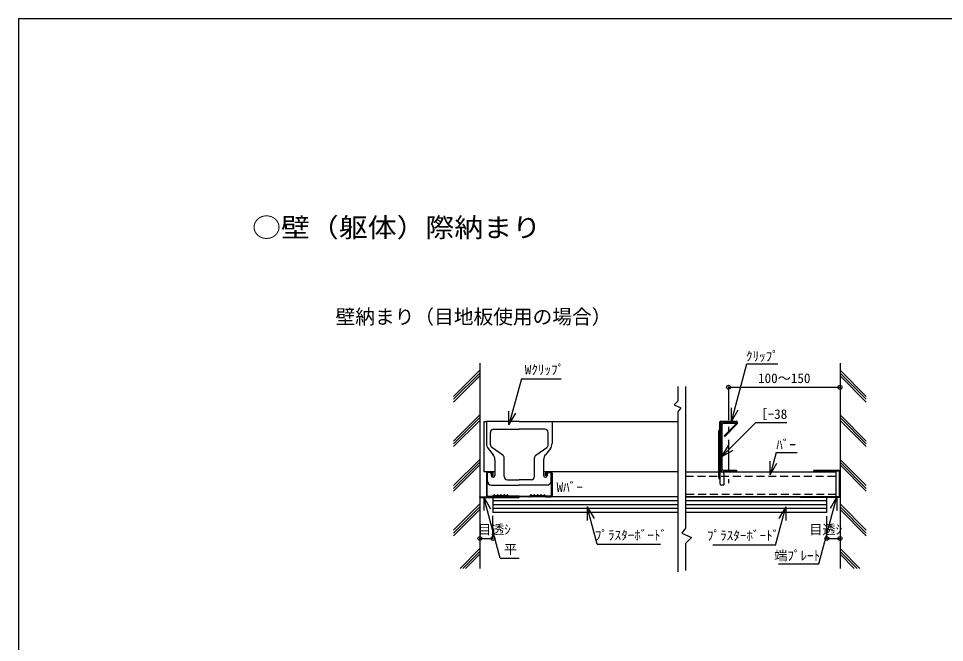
# Model space of a CAD drawing. Units: millimetres, scale not verified. Extents: x -688 to 687, y -487 to 475.
# Drawn here: x -688 to 17, y 0 to 475 of the extents above; entities that cross this region are included whole.
import ezdxf
from ezdxf.enums import TextEntityAlignment as Align

# ---------------------------------------------------------------- set-up
doc = ezdxf.new("R2010")
doc.units = ezdxf.units.MM
doc.header["$LTSCALE"] = 5
doc.header["$PDMODE"] = 32
doc.header["$PDSIZE"] = 3
for name, pattern in [('CHAIN1', [8, 5, -1, 1, -1]), ('DASHED1', [1.8, 1.2, -0.6]), ('DASHED2', [3, 2, -1])]:
    doc.linetypes.add(name, pattern=pattern)
for name, color, linetype in [('1-0_中心線', 4, 'CHAIN1'), ('1-1_中線', 7, 'Continuous'), ('1-2_太線１', 2, 'Continuous'), ('1-3_太線２', 3, 'Continuous'), ('1-4_細線', 6, 'Continuous'), ('1-5_寸法', 4, 'Continuous'), ('1-6_文字', 4, 'Continuous'), ('1-9_ハッチ', 4, 'Continuous'), ('1-A_中線', 7, 'Continuous'), ('F-3_太線２', 7, 'Continuous')]:
    doc.layers.add(name, color=color, linetype=linetype)
doc.styles.add('ＭＳ ゴシック', font='')
doc.styles.get('ＭＳ ゴシック').set_extended_font_data('MS Gothic')

msp = doc.modelspace()

# ---------------------------------------------------------------- linework, layer by layer
at = {"layer": '1-0_中心線'}
msp.add_line((-147.105, 194.541), (-147.105, 121.517), dxfattribs=at)
at = {"layer": '1-1_中線'}
for p, q in [((-333.465, 168.151), (-333.465, 130.151)), ((-331.465, 168.151), (-333.465, 168.151)), ((-185.729, 168.151), (-281.465, 168.151)), ((-324.965, 130.151), (-333.465, 130.151)), ((-185.729, 130.151), (-287.965, 130.151)), ((-179.808, 130.151), (-65.295, 130.151)), ((-65.295, 111.151), (-65.295, 130.151)), ((-179.808, 111.151), (-65.295, 111.151))]:
    msp.add_line(p, q, dxfattribs=at)
at = {"layer": '1-1_中線', "linetype": 'DASHED1'}
for p, q in [((-179.808, 126.865), (-65.295, 126.865)), ((-65.295, 112.843), (-179.808, 112.843))]:
    msp.add_line(p, q, dxfattribs=at)
at = {"layer": '1-2_太線１'}
for p, q in [((-153.105, 166.151), (-153.105, 132.151)), ((-151.905, 132.151), (-151.905, 166.151)), ((-151.105, 168.151), (-141.105, 168.151)), ((-141.105, 166.951), (-151.105, 166.951)), ((-141.105, 168.151), (-141.105, 166.951)), ((-331.422, 129.152), (-331.465, 112.152)), ((-330.965, 112.151), (-330.922, 129.151)), ((-327.421, 129.642), (-330.421, 129.65)), ((-327.42, 130.142), (-330.42, 130.15)), ((-326.927, 127.141), (-326.922, 129.141)), ((-326.927, 127.141), (-326.427, 127.14)), ((-326.427, 127.14), (-326.422, 129.14)), ((-286.502, 127.14), (-286.507, 129.14)), ((-286.002, 127.141), (-286.502, 127.14)), ((-286.002, 127.141), (-286.007, 129.141)), ((-285.51, 130.142), (-282.51, 130.15)), ((-285.508, 129.642), (-282.508, 129.65)), ((-281.965, 112.151), (-282.007, 129.151)), ((-281.507, 129.152), (-281.465, 112.152)), ((-151.105, 131.351), (-141.105, 131.351)), ((-141.105, 130.151), (-151.105, 130.151)), ((-141.105, 131.351), (-141.105, 130.151)), ((-330.465, 111.651), (-326.879, 111.651)), ((-326.879, 111.151), (-330.465, 111.151)), ((-326.525, 111.797), (-325.818, 112.504)), ((-325.465, 112.151), (-326.172, 111.443)), ((-315.465, 112.151), (-314.758, 111.443)), ((-315.111, 112.504), (-314.404, 111.797)), ((-306.465, 111.651), (-314.05, 111.651)), ((-314.05, 111.151), (-306.465, 111.151)), ((-306.465, 111.651), (-298.879, 111.651)), ((-298.879, 111.151), (-306.465, 111.151)), ((-297.818, 112.504), (-298.525, 111.797)), ((-297.465, 112.151), (-298.172, 111.443)), ((-287.465, 112.151), (-286.758, 111.443)), ((-286.404, 111.797), (-287.111, 112.504)), ((-282.465, 111.651), (-286.05, 111.651)), ((-286.05, 111.151), (-282.465, 111.151))]:
    msp.add_line(p, q, dxfattribs=at)
for centre, radius, start, end in [((-151.105, 166.151), 2, 90, 180), ((-151.105, 166.151), 2, 90, 168.56157), ((-151.105, 166.151), 0.8, 90, 180), ((-330.422, 129.15), 1, 89.85698, 179.85698), ((-330.422, 129.15), 0.5, 89.85698, 179.85698), ((-327.422, 129.142), 0.5, 359.85698, 89.85698), ((-327.422, 129.142), 1, 359.85698, 89.85698), ((-285.507, 129.142), 1, 90.14299, 180.14299), ((-285.507, 129.142), 0.5, 90.14299, 180.14299), ((-282.507, 129.15), 1, 0.14299, 90.14299), ((-282.507, 129.15), 0.5, 0.14299, 90.14299), ((-151.105, 132.151), 2, 180, 270), ((-151.105, 132.151), 0.8, 180, 270), ((-330.465, 112.15), 1, 179.85698, 272.38098), ((-330.465, 112.15), 0.5, 179.85698, 272.38098), ((-326.879, 112.151), 0.5, 269.99998, 314.99998), ((-326.879, 112.151), 1, 270, 315), ((-325.465, 112.151), 0.5, 46.39717, 135), ((-324.215, 113.463), 1.812, 226.39717, 313.60281), ((-324.215, 113.463), 1.312, 226.39717, 313.60281), ((-322.965, 112.151), 0.5, 46.39717, 135), ((-322.965, 112.151), 0.5, 36.86989, 133.60281), ((-321.715, 113.463), 1.812, 226.39717, 313.60281), ((-321.715, 113.463), 1.312, 226.39717, 313.60281), ((-320.465, 112.151), 0.5, 46.39717, 135), ((-320.465, 112.151), 0.5, 36.86989, 133.60281), ((-319.215, 113.463), 1.812, 226.39717, 313.60281), ((-319.215, 113.463), 1.312, 226.39717, 313.60281), ((-317.965, 112.151), 0.5, 46.39717, 135), ((-317.965, 112.151), 0.5, 36.86989, 133.60281), ((-316.715, 113.463), 1.812, 226.39717, 313.60281), ((-316.715, 113.463), 1.312, 226.39717, 313.60281), ((-315.465, 112.151), 0.5, 46.39717, 143.1301), ((-315.465, 112.151), 0.5, 36.86989, 133.60281), ((-314.05, 112.151), 1, 225, 270), ((-314.05, 112.151), 0.5, 225, 270), ((-298.879, 112.151), 0.5, 270, 314.99998), ((-298.879, 112.151), 1, 270, 314.99998), ((-297.465, 112.151), 0.5, 46.39717, 143.1301), ((-297.465, 112.151), 0.5, 36.86989, 133.60281), ((-296.215, 113.463), 1.812, 226.39717, 313.60281), ((-296.215, 113.463), 1.312, 226.39717, 313.60281), ((-294.965, 112.151), 0.5, 46.39717, 143.1301), ((-294.965, 112.151), 0.5, 45, 133.60281), ((-293.715, 113.463), 1.812, 226.39717, 313.60281), ((-293.715, 113.463), 1.312, 226.39717, 313.60281), ((-292.465, 112.151), 0.5, 46.39717, 143.1301), ((-292.465, 112.151), 0.5, 45, 133.60281), ((-291.215, 113.463), 1.812, 226.39717, 313.60281), ((-291.215, 113.463), 1.312, 226.39717, 313.60281), ((-289.965, 112.151), 0.5, 46.39717, 143.1301), ((-289.965, 112.151), 0.5, 45, 133.60281), ((-288.715, 113.463), 1.812, 226.39717, 313.60281), ((-288.715, 113.463), 1.312, 226.39717, 313.60281), ((-287.465, 112.151), 0.5, 45, 133.60281), ((-286.05, 112.151), 1, 224.99998, 270), ((-286.05, 112.151), 0.5, 225, 270), ((-282.465, 112.15), 1, 267.61899, 0.14297), ((-282.465, 112.15), 0.5, 267.61899, 0.14297)]:
    msp.add_arc(centre, radius, start, end, dxfattribs=at)
at = {"layer": '1-3_太線２'}
for p, q in [((-336.465, 212.986), (-336.465, 56.687)), ((-62.295, 212.986), (-62.295, 56.687)), ((-326.465, 110.651), (-326.465, 99.15)), ((-185.729, 111.151), (-306.465, 111.151)), ((-92.295, 111.151), (-179.808, 111.151)), ((-72.295, 99.15), (-72.295, 110.651)), ((-185.729, 99.15), (-326.465, 99.15)), ((-72.295, 99.15), (-179.808, 99.15))]:
    msp.add_line(p, q, dxfattribs=at)
at = {"layer": '1-4_細線'}
for p, q in [((-82.295, 130.651), (-82.295, 131.151)), ((-62.795, 130.651), (-82.295, 130.651)), ((-62.795, 111.151), (-62.795, 130.651)), ((-336.465, 111.151), (-306.465, 111.151)), ((-336.465, 110.651), (-336.465, 111.151)), ((-336.465, 110.651), (-306.465, 110.651)), ((-306.465, 110.651), (-306.465, 111.151)), ((-92.295, 110.651), (-92.295, 111.151)), ((-62.795, 111.151), (-92.295, 111.151)), ((-62.295, 110.651), (-92.295, 110.651))]:
    msp.add_line(p, q, dxfattribs=at)
msp.add_lwpolyline([(-62.295, 110.651), (-62.295, 131.151), (-82.295, 131.151)], dxfattribs=at)
at = {"layer": '1-5_寸法'}
for p, q in [((-185.729, 195.005), (-185.729, 183.934)), ((-179.808, 195.206), (-179.808, 87.186)), ((-147.105, 194.541), (-62.295, 194.541)), ((-185.729, 176.084), (-185.729, 54.109)), ((-326.465, 79.397), (-326.465, 96.6)), ((-72.295, 79.397), (-72.295, 96.412)), ((-336.465, 79.397), (-326.465, 79.397)), ((-72.295, 79.397), (-62.295, 79.397)), ((-179.808, 75.578), (-179.808, 55.115))]:
    msp.add_line(p, q, dxfattribs=at)
for points in [[(-185.729, 183.934), (-188.53, 181.116), (-183.431, 178.969), (-185.729, 175.883)], [(-179.808, 87.186), (-182.827, 83.361), (-175.447, 80.141), (-179.808, 75.578)]]:
    msp.add_lwpolyline(points, dxfattribs=at)
at = {"layer": '1-5_寸法', "color": 3}
for p in [(-147.105, 194.541), (-62.295, 194.541), (-336.465, 79.397), (-326.465, 79.397), (-72.295, 79.397), (-62.295, 79.397)]:
    msp.add_point(p, dxfattribs=at)
at = {"layer": '1-6_文字'}
for p, q in [((-304.89, 201.004), (-274.629, 201.004)), ((-144.932, 168.452), (-144.932, 178.821)), ((-144.932, 168.452), (-139.747, 177.432)), ((-314.282, 165.952), (-309.097, 174.932)), ((-126.344, 167.605), (-152.139, 141.811)), ((-126.344, 167.605), (-102.754, 167.605)), ((-152.139, 141.811), (-147.237, 150.3)), ((-152.139, 141.811), (-143.649, 146.712)), ((-110.923, 144.923), (-94.834, 144.923)), ((-115.486, 127.892), (-110.301, 136.872)), ((-333.452, 110.985), (-333.452, 100.616)), ((-333.452, 110.985), (-328.268, 102.005)), ((-320.963, 64.372), (-333.452, 110.985)), ((-78.316, 60.059), (-64.627, 111.145)), ((-64.627, 111.145), (-69.812, 102.165)), ((-64.627, 111.145), (-64.627, 100.776)), ((-254.743, 103.498), (-254.743, 93.128)), ((-254.743, 103.498), (-249.559, 94.518)), ((-247.166, 75.219), (-254.743, 103.498)), ((-111.478, 74.26), (-103.626, 103.565)), ((-103.626, 103.565), (-108.811, 94.585)), ((-103.626, 103.565), (-103.626, 93.195)), ((-247.166, 75.219), (-198.968, 75.219)), ((-111.478, 74.26), (-159.016, 74.26)), ((-320.963, 64.372), (-306.559, 64.372)), ((-109.116, 60.059), (-78.316, 60.059))]:
    msp.add_line(p, q, dxfattribs=at)
for points in [[(-144.932, 168.452), (-133.188, 212.279), (-109.666, 212.279)], [(-304.89, 201.004), (-314.282, 165.952), (-314.282, 176.321)], [(-110.923, 144.923), (-115.486, 127.892), (-115.486, 138.261)]]:
    msp.add_lwpolyline(points, dxfattribs=at)
at = {"layer": '1-9_ハッチ'}
for p, q in [((-356.465, 187.515), (-336.465, 207.515)), ((-356.465, 185.394), (-336.465, 205.394)), ((-42.295, 187.515), (-62.295, 207.515)), ((-42.295, 185.394), (-62.295, 205.394)), ((-356.465, 183.273), (-336.465, 203.273)), ((-42.295, 183.273), (-62.295, 203.273)), ((-356.465, 153.574), (-336.465, 173.574)), ((-356.465, 151.453), (-336.465, 171.453)), ((-356.465, 149.332), (-336.465, 169.332)), ((-42.295, 153.574), (-62.295, 173.574)), ((-42.295, 151.453), (-62.295, 171.453)), ((-42.295, 149.332), (-62.295, 169.332)), ((-356.465, 119.633), (-336.465, 139.633)), ((-356.465, 117.512), (-336.465, 137.512)), ((-356.465, 115.39), (-336.465, 135.39)), ((-42.295, 119.633), (-62.295, 139.633)), ((-42.295, 117.512), (-62.295, 137.512)), ((-42.295, 115.39), (-62.295, 135.39)), ((-185.729, 108.151), (-326.465, 108.151)), ((-72.295, 108.151), (-179.808, 108.151)), ((-356.465, 85.692), (-336.465, 105.692)), ((-356.465, 83.571), (-336.465, 103.571)), ((-356.465, 81.449), (-336.465, 101.449)), ((-185.729, 105.15), (-326.465, 105.15)), ((-185.729, 102.151), (-326.465, 102.151)), ((-72.295, 105.15), (-179.808, 105.15)), ((-72.295, 102.151), (-179.808, 102.151)), ((-42.295, 85.692), (-62.295, 105.692)), ((-42.295, 83.571), (-62.295, 103.571)), ((-42.295, 81.449), (-62.295, 101.449)), ((-351.529, 56.687), (-336.465, 71.751)), ((-47.231, 56.687), (-62.295, 71.751)), ((-349.407, 56.687), (-336.465, 69.629)), ((-347.286, 56.687), (-336.465, 67.508)), ((-49.353, 56.687), (-62.295, 69.629)), ((-51.474, 56.687), (-62.295, 67.508))]:
    msp.add_line(p, q, dxfattribs=at)
at = {"layer": '1-A_中線'}
for p, q in [((-306.465, 168.55), (-331.465, 168.55)), ((-331.465, 168.55), (-331.465, 151.68)), ((-325.965, 162.55), (-306.465, 162.55)), ((-306.465, 168.55), (-281.465, 168.55)), ((-286.965, 162.55), (-306.465, 162.55)), ((-281.465, 168.55), (-281.465, 151.68)), ((-153.705, 130.151), (-153.705, 168.151)), ((-153.105, 168.751), (-141.105, 168.751)), ((-153.105, 130.151), (-153.105, 168.151)), ((-153.105, 168.151), (-141.105, 168.151)), ((-141.105, 166.932), (-150.448, 157.59)), ((-140.505, 166.683), (-150.023, 157.165)), ((-141.105, 168.151), (-141.105, 166.932)), ((-140.505, 168.151), (-140.505, 166.683)), ((-328.465, 150.836), (-328.465, 160.05)), ((-284.465, 150.836), (-284.465, 160.05)), ((-154.705, 160.751), (-154.705, 130.151)), ((-150.023, 157.165), (-150.448, 157.59)), ((-319.012, 142.797), (-327.418, 148.802)), ((-293.918, 142.797), (-285.512, 148.802)), ((-330.121, 147.896), (-326.308, 143.203)), ((-282.808, 147.896), (-286.621, 143.203)), ((-324.965, 139.419), (-324.965, 127.45)), ((-317.965, 126.55), (-317.965, 140.763)), ((-294.965, 126.55), (-294.965, 140.763)), ((-287.965, 139.419), (-287.965, 127.45)), ((-330.665, 123.05), (-330.665, 129.65)), ((-328.765, 129.65), (-330.665, 129.65)), ((-327.765, 128.65), (-327.765, 127.45)), ((-285.165, 128.65), (-285.165, 127.45)), ((-284.165, 129.65), (-282.265, 129.65)), ((-282.265, 123.05), (-282.265, 129.65)), ((-327.665, 120.05), (-306.465, 120.05)), ((-315.465, 124.05), (-306.465, 124.05)), ((-297.465, 124.05), (-306.465, 124.05)), ((-285.265, 120.05), (-306.465, 120.05))]:
    msp.add_line(p, q, dxfattribs=at)
at = {"layer": '1-A_中線', "linetype": 'DASHED2'}
for p, q in [((-154.705, 130.151), (-154.705, 126.251)), ((-153.705, 130.151), (-153.705, 121.251)), ((-151.705, 129.851), (-153.705, 129.851)), ((-153.105, 130.151), (-153.105, 129.851)), ((-150.705, 128.851), (-150.705, 120.251)), ((-152.705, 120.251), (-150.705, 120.251))]:
    msp.add_line(p, q, dxfattribs=at)
at = {"layer": '1-A_中線'}
for centre, radius, start, end in [((-325.965, 160.05), 2.5, 90, 180), ((-286.965, 160.05), 2.5, 0, 90), ((-152.205, 160.751), 2.5, 126.86989, 180), ((-153.105, 168.151), 0.6, 90, 180), ((-141.105, 168.151), 0.6, 0, 90), ((-325.465, 151.68), 6, 180, 219.09386), ((-325.965, 150.836), 2.5, 180, 234.46231), ((-286.965, 150.836), 2.5, 305.53767, 0), ((-287.465, 151.68), 6, 320.90613, 0), ((-330.965, 139.419), 6, 0, 39.09386), ((-320.465, 140.763), 2.5, 0, 54.46231), ((-292.465, 140.763), 2.5, 125.53767, 180), ((-281.965, 139.419), 6, 140.90613, 180), ((-328.765, 128.65), 1, 0, 90), ((-326.365, 127.45), 1.4, 180, 0), ((-286.565, 127.45), 1.4, 180, 0), ((-284.165, 128.65), 1, 90, 180), ((-327.665, 123.05), 3, 180, 270), ((-315.465, 126.55), 2.5, 180, 270), ((-297.465, 126.55), 2.5, 270, 0), ((-285.265, 123.05), 3, 270, 0)]:
    msp.add_arc(centre, radius, start, end, dxfattribs=at)
at = {"layer": '1-A_中線', "linetype": 'DASHED2'}
for centre, radius, start, end in [((-151.705, 128.851), 1, 0, 90), ((-152.205, 126.251), 2.5, 180, 233.1301), ((-152.705, 121.251), 1, 180, 270)]:
    msp.add_arc(centre, radius, start, end, dxfattribs=at)
at = {"layer": 'F-3_太線２', "color": 3}
for q in [(687.333, 475.25), (-687.667, -474.75)]:
    msp.add_line((-687.667, 475.25), q, dxfattribs=at)

# ---------------------------------------------------------------- texts
at = {"layer": '1-5_寸法', "style": 'ＭＳ ゴシック'}
for s, p in [('100～150', (-124.7, 195.541)), ('目透ｼ', (-337.965, 80.397)), ('目透ｼ', (-85.662, 80.397))]:
    msp.add_text(s, height=7.331, dxfattribs=at).set_placement(p, align=Align.BOTTOM_LEFT)
at = {"layer": '1-6_文字', "color": 7, "style": 'ＭＳ ゴシック', "width": 1.1}
msp.add_text('○壁（躯体）際納まり', height=14.66, dxfattribs=at).set_placement((-509.85, 304.425), align=Align.BOTTOM_LEFT)
at = {"layer": '1-6_文字', "style": 'ＭＳ ゴシック'}
for s, height, p in [('壁納まり（目地板使用の場合）', 11, (-446.342, 239.412)), ('ｸﾘｯﾌﾟ', 7.331, (-133.904, 212.3)), ('Wｸﾘｯﾌﾟ', 7.331, (-302.278, 202.065)), ('［ｰ38', 7.331, (-127.429, 168.218)), ('ﾊﾞｰ', 7.331, (-110.878, 144.981)), ('Wﾊﾞｰ', 7.331, (-278.085, 112.618)), ('ﾌﾟﾗｽﾀｰﾎﾞｰﾄﾞ', 7.331, (-248.944, 76.037)), ('ﾌﾟﾗｽﾀｰﾎﾞｰﾄﾞ', 7.331, (-163.566, 75.818)), ('平', 7.331, (-318.135, 65.377)), ('端ﾌﾟﾚｰﾄ', 7.331, (-112.394, 60.545))]:
    msp.add_text(s, height=height, dxfattribs=at).set_placement(p, align=Align.BOTTOM_LEFT)

doc.saveas('drawing.dxf')
